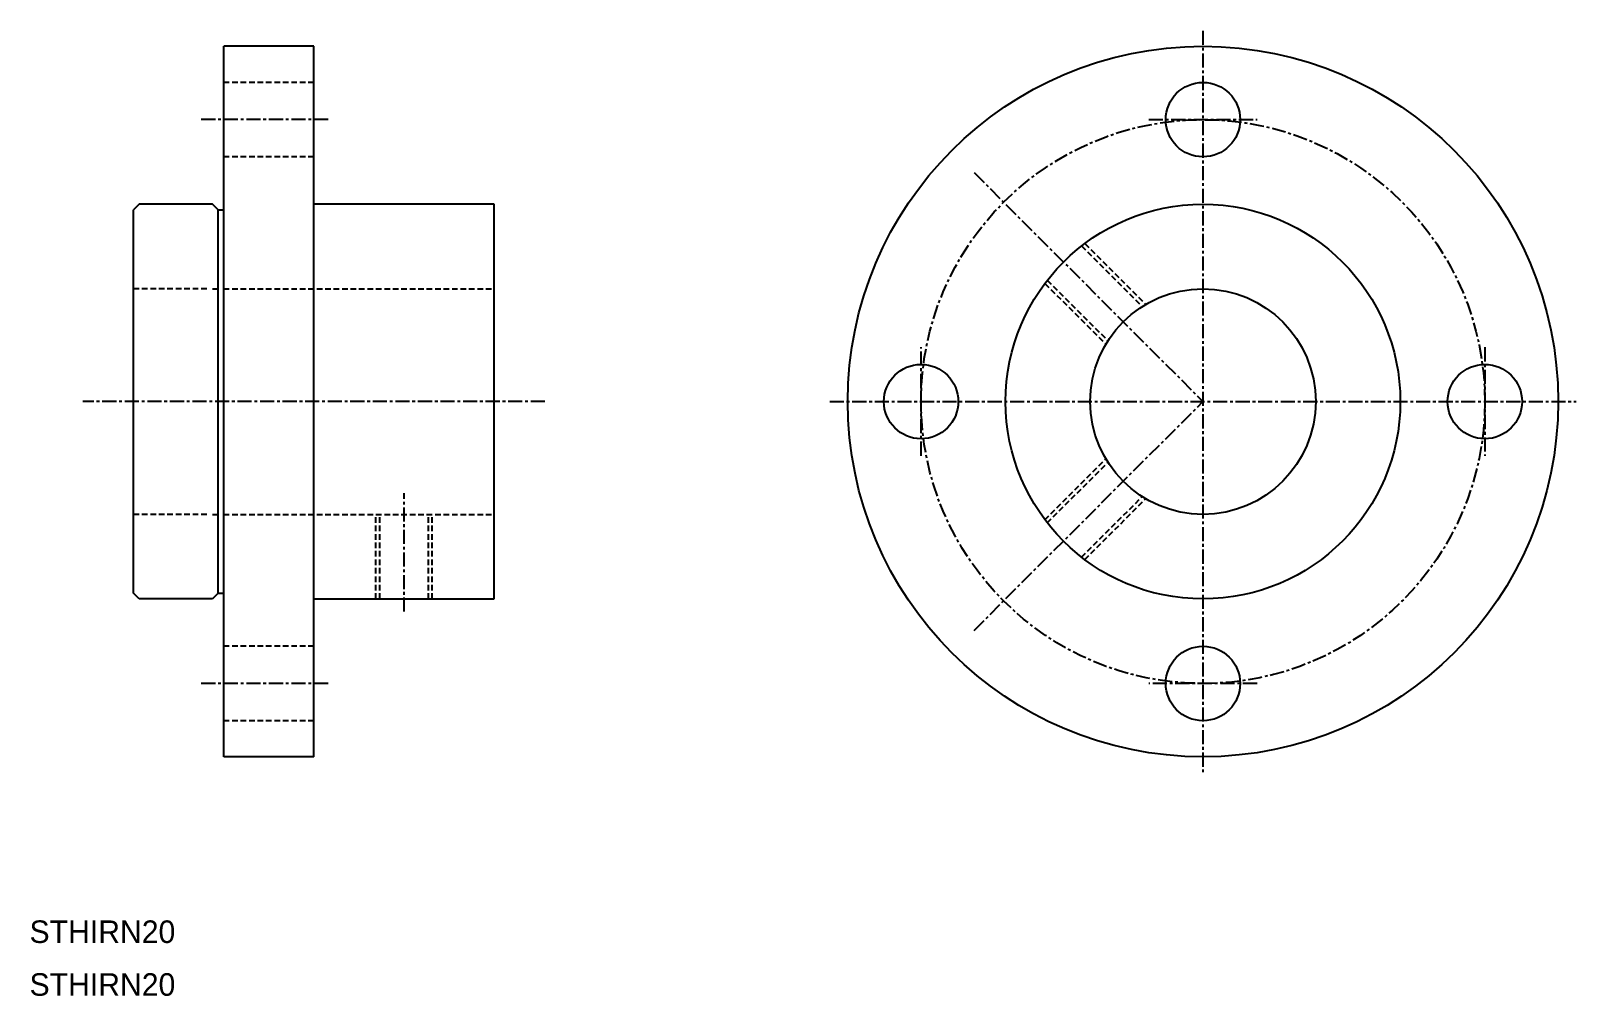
# Model space of a CAD drawing. Extents: x 10 to 147, y 3 to 89.
import ezdxf

# ---------------------------------------------------------------- set-up
doc = ezdxf.new("R2010")
doc.units = 0
doc.linetypes.add('CENTER', pattern=[2, 1.25, -0.25, 0.25, -0.25])
doc.linetypes.add('DASHED', pattern=[0.75, 0.5, -0.25])
doc.layers.get('0').update_dxf_attribs({"linetype": 'CONTINUOUS'})
doc.layers.add('CENTER', color=1, linetype='CENTER')

msp = doc.modelspace()

# ---------------------------------------------------------------- linework, layer by layer
for p, q in [((27.22, 24.69), (27.22, 87.69)), ((35.22, 87.69), (27.22, 87.69)), ((35.22, 24.69), (35.22, 87.69)), ((19.72, 73.69), (19.22, 73.19)), ((19.22, 39.19), (19.22, 73.19)), ((26.22, 73.69), (19.72, 73.69)), ((26.72, 73.19), (26.22, 73.69)), ((26.72, 39.19), (26.72, 73.19)), ((26.72, 73.19), (27.22, 73.19)), ((51.22, 73.69), (35.22, 73.69)), ((51.22, 38.69), (51.22, 73.69)), ((19.72, 38.69), (19.22, 39.19)), ((26.22, 38.69), (19.72, 38.69)), ((26.72, 39.19), (26.22, 38.69)), ((26.72, 39.19), (27.22, 39.19)), ((35.22, 38.69), (51.22, 38.69)), ((35.22, 24.69), (27.22, 24.69))]:
    msp.add_line(p, q)
at = {"color": 3, "linetype": 'DASHED'}
for p, q in [((35.22, 84.49), (27.22, 84.49)), ((35.22, 77.89), (27.22, 77.89)), ((103.3, 69.99), (108.68, 64.62)), ((103.59, 70.21), (108.99, 64.81)), ((25.72, 66.19), (19.22, 66.19)), ((26.22, 66.19), (26.72, 66.19)), ((27.22, 66.19), (51.22, 66.19)), ((100.05, 66.67), (105.45, 61.27)), ((100.26, 66.95), (105.64, 61.58)), ((100.05, 45.71), (105.45, 51.11)), ((100.26, 45.43), (105.64, 50.81)), ((103.3, 42.39), (108.68, 47.77)), ((103.59, 42.18), (108.99, 47.58)), ((25.72, 46.19), (19.22, 46.19)), ((26.22, 46.19), (26.72, 46.19)), ((27.22, 46.19), (51.22, 46.19)), ((40.72, 38.69), (40.72, 46.19)), ((41.07, 38.69), (41.07, 46.19)), ((45.37, 38.69), (45.37, 46.19)), ((45.72, 38.69), (45.72, 46.19)), ((35.22, 34.49), (27.22, 34.49)), ((35.22, 27.89), (27.22, 27.89))]:
    msp.add_line(p, q, dxfattribs=at)
at = {"color": 7, "linetype": 'CONTINUOUS'}
for centre, radius in [((114.07, 56.19), 31.5), ((114.07, 81.19), 3.3), ((114.07, 56.19), 17.5), ((89.07, 56.19), 3.3), ((139.07, 56.19), 3.3), ((114.07, 31.19), 3.3)]:
    msp.add_circle(centre, radius, dxfattribs=at)
msp.add_circle((114.07, 56.19), 10)
at = {"layer": 'CENTER', "linetype": 'CENTER'}
for p, q in [((114.07, 89.06), (114.07, 23.33)), ((36.48, 81.19), (25.13, 81.19)), ((109.26, 81.19), (118.87, 81.19)), ((93.77, 76.49), (114.07, 56.19)), ((89.07, 51.39), (89.07, 61)), ((139.07, 61), (139.07, 51.39)), ((55.7, 56.19), (14.74, 56.19)), ((80.97, 56.19), (147.16, 56.19)), ((93.77, 35.9), (114.07, 56.19)), ((43.22, 37.56), (43.22, 48.07)), ((36.48, 31.19), (25.13, 31.19)), ((118.87, 31.19), (109.26, 31.19))]:
    msp.add_line(p, q, dxfattribs=at)
msp.add_circle((114.07, 56.19), 25, dxfattribs=at)

# ---------------------------------------------------------------- texts
for p in [(10, 8.18), (10, 3.5)]:
    msp.add_text('STHIRN20', height=2).set_placement(p)

doc.saveas('drawing.dxf')
